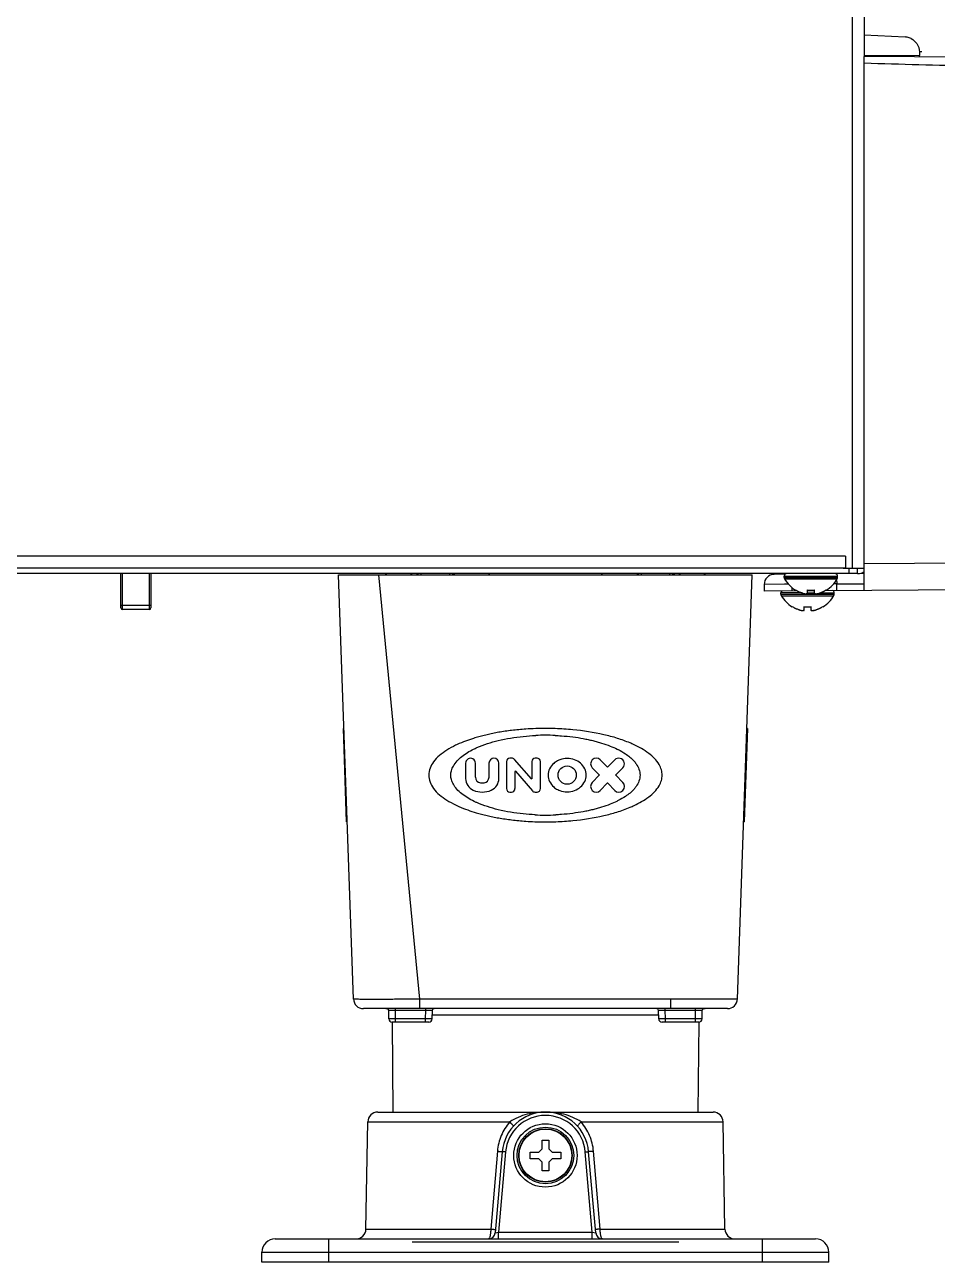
# Model space of a CAD drawing. Header units: millimetres. Extents: x -1538 to 3410, y -1646 to 2016.
# Drawn here: x 1835.3 to 1972.1, y -329.1 to -143.7 of the extents above; entities that cross this region are included whole.
import ezdxf

# ---------------------------------------------------------------- set-up
doc = ezdxf.new("R2010")
doc.units = ezdxf.units.MM
doc.header["$LTSCALE"] = 23.1
doc.layers.get('0').update_dxf_attribs({"linetype": 'CONTINUOUS'})

msp = doc.modelspace()

# ---------------------------------------------------------------- linework, layer by layer
at = {"linetype": 'Continuous'}
for p, q in [((1959.33, 574.36), (1959.33, -225.14)), ((1961.13, 574.36), (1961.13, -148.44)), ((1961.13, -145.19), (1967.27, -145.52)), ((1961.13, -148.24), (1969.4, -148.32)), ((1969.77, -147.76), (1969.4, -147.76)), ((1969.4, -147.76), (1969.4, -148.32)), ((2026.63, -149.01), (1961.13, -148.44)), ((1961.13, -228.44), (1961.13, -148.44)), ((1958.33, -223.34), (1199.93, -223.34)), ((1958.33, -223.34), (1958.33, -225.14)), ((1961.13, -224.44), (2017.16, -223.95)), ((1960.13, -225.94), (1199.93, -225.94)), ((1957.99, -225.14), (1200.28, -225.14)), ((1849.68, -231.09), (1849.68, -225.94)), ((1849.93, -231.34), (1849.93, -225.94)), ((1853.93, -225.94), (1853.93, -231.34)), ((1854.18, -225.94), (1854.18, -231.09)), ((1882.33, -226.14), (1944.33, -226.14)), ((1884.55, -289.7), (1882.33, -226.14)), ((1894.48, -289.7), (1888.34, -226.14)), ((1936.33, -226.15), (1936.33, -226.14)), ((1942.11, -289.7), (1944.33, -226.14)), ((1949.27, -226.05), (1947.62, -226.06)), ((1961.13, -225.94), (1956.9, -225.98)), ((1958.33, -225.14), (1957.99, -225.14)), ((1958.33, -225.14), (1961.13, -225.14)), ((1958.87, -225.94), (1958.87, -225.14)), ((1960.13, -225.94), (1960.13, -225.14)), ((1949.18, -227.54), (1946.13, -227.56)), ((1946.13, -227.56), (1946.13, -228.57)), ((1949.13, -226.34), (1957.13, -226.34)), ((1949.13, -226.54), (1949.13, -226.34)), ((1949.13, -226.54), (1957.13, -226.54)), ((1949.76, -227.54), (1949.18, -227.54)), ((1949.19, -226.75), (1957.08, -226.75)), ((1950.27, -228), (1950.27, -228.54)), ((1955.25, -228.49), (2046.1, -227.7)), ((1957, -227.48), (1956.55, -227.48)), ((1957, -227.48), (1961.13, -227.48)), ((1957, -228.48), (1957, -227.48)), ((1957.13, -226.54), (1957.13, -226.34)), ((1951.09, -228.53), (1946.13, -228.57)), ((1951.81, -228.84), (1948.63, -228.84)), ((1948.63, -229.04), (1948.63, -228.84)), ((1948.63, -229.04), (1956.63, -229.04)), ((1948.69, -229.25), (1956.58, -229.25)), ((1950.83, -228.42), (1950.83, -228.39)), ((1952.63, -228.94), (1952.63, -228.39)), ((1953.64, -228.51), (1952.63, -228.52)), ((1952.63, -228.84), (1953.63, -228.84)), ((1953.63, -228.39), (1953.63, -228.94)), ((1954.46, -228.84), (1956.63, -228.84)), ((1955.43, -228.39), (1955.43, -228.42)), ((1956.63, -229.04), (1956.63, -228.84)), ((1853.93, -230.71), (1849.93, -230.71)), ((1853.93, -231.34), (1849.93, -231.34)), ((1950.33, -230.92), (1950.33, -230.89)), ((1952.13, -231.44), (1952.13, -230.89)), ((1953.13, -230.89), (1953.13, -231.44)), ((1954.93, -230.89), (1954.93, -230.92)), ((1883.14, -249.14), (1883.04, -249.14)), ((1883.53, -263.14), (1883.04, -249.14)), ((1943.63, -249.14), (1943.14, -263.14)), ((1943.63, -249.14), (1943.53, -249.14)), ((1908.3, -253.61), (1908, -253.61)), ((1911.23, -256.71), (1908.68, -253.78)), ((1912.07, -253.61), (1911.81, -253.61)), ((1922.61, -254.92), (1921.55, -253.85)), ((1923.73, -253.85), (1922.67, -254.92)), ((1901.36, -254.35), (1901.36, -256.65)), ((1902.84, -256.47), (1902.84, -254.35)), ((1904.87, -254.35), (1904.87, -256.47)), ((1906.36, -256.65), (1906.36, -254.35)), ((1907.5, -254.11), (1907.5, -258.17)), ((1908.77, -258.17), (1908.77, -255.6)), ((1908.84, -255.57), (1911.39, -258.51)), ((1911.3, -254.11), (1911.3, -256.68)), ((1912.57, -258.17), (1912.57, -254.11)), ((1920.35, -255.05), (1921.41, -256.11)), ((1923.87, -256.11), (1924.93, -255.05)), ((1883.38, -256.14), (1883.28, -256.14)), ((1921.41, -256.17), (1920.35, -257.24)), ((1921.55, -258.43), (1922.61, -257.37)), ((1922.67, -257.37), (1923.73, -258.43)), ((1924.93, -257.24), (1923.87, -256.17)), ((1943.29, -256.14), (1943.39, -256.14)), ((1908, -258.68), (1908.26, -258.68)), ((1911.77, -258.68), (1912.07, -258.68)), ((1883.53, -263.14), (1883.63, -263.14)), ((1943.04, -263.14), (1943.14, -263.14)), ((1940.62, -291.14), (1886.05, -291.14)), ((1890.84, -291.39), (1890.84, -291.14)), ((1932.15, -289.7), (1894.48, -289.7)), ((1894.48, -291.14), (1894.48, -289.7)), ((1895.41, -291.39), (1895.41, -291.14)), ((1931.26, -291.39), (1931.26, -291.14)), ((1932.15, -291.14), (1932.15, -289.7)), ((1935.83, -291.39), (1935.83, -291.14)), ((1889.86, -292.65), (1889.84, -291.39)), ((1890.84, -291.39), (1895.41, -291.39)), ((1890.86, -292.65), (1890.84, -291.39)), ((1895.36, -292.65), (1890.86, -292.65)), ((1890.86, -293.14), (1890.86, -292.65)), ((1895.36, -292.65), (1895.41, -291.39)), ((1895.36, -293.14), (1895.36, -292.65)), ((1896.36, -292.66), (1896.41, -291.38)), ((1930.29, -292.13), (1896.38, -292.13)), ((1930.31, -292.66), (1930.26, -291.38)), ((1931.26, -291.39), (1935.83, -291.39)), ((1931.31, -292.65), (1931.26, -291.39)), ((1935.81, -292.65), (1931.31, -292.65)), ((1931.31, -293.14), (1931.31, -292.65)), ((1935.81, -292.65), (1935.83, -291.39)), ((1935.81, -293.14), (1935.81, -292.65)), ((1936.81, -292.65), (1936.83, -291.39)), ((1890.35, -293.14), (1890.47, -306.64)), ((1895.86, -293.14), (1890.36, -293.14)), ((1936.31, -293.14), (1930.81, -293.14)), ((1936.32, -293.14), (1936.2, -306.64)), ((1888.2, -306.64), (1938.47, -306.64)), ((1886.42, -324.17), (1886.7, -308.12)), ((1886.7, -308.12), (1907.98, -308.12)), ((1918.68, -308.12), (1939.97, -308.12)), ((1940.25, -324.17), (1939.97, -308.12)), ((1912.83, -310.84), (1913.83, -310.84)), ((1912.83, -312.14), (1912.83, -310.84)), ((1913.83, -310.84), (1913.83, -312.14)), ((1906.13, -312.51), (1905.15, -324.17)), ((1906.86, -312.58), (1905.8, -324.73)), ((1907.36, -312.62), (1906.31, -324.64)), ((1907.36, -312.62), (1906.86, -312.58)), ((1911.03, -312.64), (1912.33, -312.64)), ((1911.03, -313.64), (1911.03, -312.64)), ((1912.33, -312.64), (1912.83, -312.14)), ((1913.83, -312.14), (1914.33, -312.64)), ((1914.33, -312.64), (1915.63, -312.64)), ((1915.63, -312.64), (1915.63, -313.64)), ((1919.31, -312.62), (1919.81, -312.58)), ((1920.36, -324.64), (1919.31, -312.62)), ((1920.87, -324.73), (1919.81, -312.58)), ((1921.52, -324.17), (1920.54, -312.51)), ((1912.33, -313.64), (1911.03, -313.64)), ((1912.83, -314.14), (1912.33, -313.64)), ((1912.83, -315.44), (1912.83, -314.14)), ((1914.33, -313.64), (1913.83, -314.14)), ((1913.83, -314.14), (1913.83, -315.44)), ((1915.63, -313.64), (1914.33, -313.64)), ((1913.83, -315.44), (1912.83, -315.44)), ((1886.42, -324.17), (1905.15, -324.17)), ((1921.52, -324.17), (1940.25, -324.17)), ((1872.83, -325.64), (1953.83, -325.64)), ((1880.83, -325.64), (1880.83, -329.14)), ((1933.33, -326.14), (1893.33, -326.14)), ((1905.8, -324.73), (1906.31, -324.64)), ((1906.31, -324.64), (1920.36, -324.64)), ((1906.31, -325.64), (1906.31, -324.64)), ((1920.36, -325.64), (1920.36, -324.64)), ((1920.36, -324.64), (1920.87, -324.73)), ((1945.83, -325.64), (1945.83, -329.14)), ((1870.83, -329.14), (1870.83, -327.64)), ((1880.83, -327.61), (1945.83, -327.61)), ((1955.83, -329.14), (1955.83, -327.64)), ((1955.83, -329.14), (1870.83, -329.14))]:
    msp.add_line(p, q, dxfattribs=at)
for points in [[(1896.41, -291.38), (1896.42, -291.33), (1896.47, -291.23), (1896.56, -291.17), (1896.66, -291.14)], [(1930.01, -291.14), (1930.11, -291.17), (1930.2, -291.23), (1930.25, -291.33), (1930.26, -291.38)]]:
    msp.add_lwpolyline(points, dxfattribs=at)
for centre, radius in [((1916.59, -256.14), 1.37), ((1913.33, -313.14), 4.75), ((1913.33, -313.14), 4.25), ((1913.33, -313.14), 4), ((1913.33, -313.14), 3.95)]:
    msp.add_circle(centre, radius, dxfattribs=at)
for centre, radius, start, end in [((1967.15, -147.77), 2.26, 71.4425, 86.9651), ((1967.15, -147.77), 2.25, 63.0609, 71.4016), ((1889.13, -225.54), 0.6, 270, 317.8047), ((1893.53, -225.54), 0.6, 222.1953, 270), ((1893.83, -225.64), 0.5, 280.9029, 322.4283), ((1899.83, -225.64), 0.5, 217.5717, 259.0971), ((1905.03, -226.14), 0.2, 90, 180), ((1921.63, -226.14), 0.2, 0, 90), ((1926.83, -225.64), 0.5, 280.9029, 322.4283), ((1932.83, -225.64), 0.5, 217.5717, 259.0971), ((1933.13, -225.54), 0.6, 270, 317.8047), ((1937.53, -225.54), 0.6, 222.1953, 270), ((1947.63, -227.56), 1.5, 90.5, 180), ((1949.53, -226.34), 0.4, 90, 180), ((1956.73, -226.34), 0.4, 0, 90), ((1957.99, -222.4), 2.74, 270.0307, 277.2901), ((1960.13, -224.14), 1.8, 270, 303.7972), ((1949.53, -226.54), 0.4, 180, 210.3012), ((1953.33, -224.32), 4.8, 210.3012, 238.5421), ((1952.94, -224.32), 4.8, 301.4579, 329.6988), ((1956.73, -226.54), 0.4, 329.6988, 360), ((1949.03, -228.84), 0.4, 132.609, 180), ((1949.03, -229.04), 0.4, 180, 210.3012), ((1952.83, -226.82), 4.8, 210.3012, 238.5421), ((1953.32, -224.34), 4.75, 238.4659, 241.0313), ((1953.32, -224.34), 4.75, 241.0316, 241.9926), ((1953.32, -224.34), 4.75, 241.9926, 243.3187), ((1953.32, -224.35), 4.74, 243.3188, 244.4598), ((1953.31, -224.35), 4.74, 244.4598, 245.4278), ((1953.31, -224.35), 4.73, 245.4278, 246.6825), ((1953.31, -224.36), 4.73, 246.6826, 247.4526), ((1953.31, -224.36), 4.72, 247.4524, 248.9975), ((1953.3, -224.37), 4.72, 248.9977, 249.4819), ((1953.3, -224.38), 4.7, 249.4813, 251.5344), ((1953.29, -224.4), 4.68, 251.535, 252.6227), ((1953.29, -224.42), 4.67, 252.6228, 253.6051), ((1953.28, -224.45), 4.64, 253.6036, 255.6824), ((1952.39, -226.95), 2.01, 262.7256, 264.8598), ((1952.39, -226.97), 1.98, 264.8627, 265.7144), ((1952.39, -226.99), 1.97, 265.714, 266.9766), ((1952.38, -227), 1.96, 266.9771, 268.0037), ((1952.38, -227), 1.95, 268.0037, 269.0738), ((1952.38, -227), 1.95, 269.0741, 270.1995), ((1952.38, -227), 1.95, 270.1995, 271.1541), ((1952.38, -227), 1.95, 271.1545, 272.3767), ((1952.38, -226.99), 1.96, 272.3765, 273.2159), ((1952.38, -226.98), 1.97, 273.2167, 274.6016), ((1952.38, -226.97), 1.98, 274.6009, 275.2558), ((1952.38, -226.95), 2.01, 275.2585, 277.2741), ((1953.13, -224.64), 3.79, 262.4013, 269.9911), ((1953.13, -224.64), 3.79, 270.0089, 277.5987), ((1953.89, -226.95), 2.01, 262.7259, 264.7415), ((1953.89, -226.97), 1.98, 264.7442, 265.3991), ((1953.89, -226.98), 1.97, 265.3984, 266.7833), ((1953.88, -226.99), 1.96, 266.7841, 267.6235), ((1953.88, -227), 1.96, 267.6234, 268.8455), ((1953.88, -227), 1.95, 268.8459, 269.8005), ((1953.88, -227), 1.95, 269.8006, 270.9258), ((1953.88, -227), 1.95, 270.9261, 271.9964), ((1953.88, -227), 1.96, 271.9964, 273.0228), ((1953.88, -226.99), 1.97, 273.0233, 274.286), ((1953.88, -226.97), 1.98, 274.2856, 275.1372), ((1953.88, -226.95), 2.01, 275.1401, 277.2744), ((1952.99, -224.45), 4.64, 284.3176, 286.3964), ((1952.98, -224.42), 4.67, 286.3949, 287.3772), ((1952.97, -224.4), 4.68, 287.3773, 288.465), ((1952.97, -224.38), 4.7, 288.4656, 290.5187), ((1952.96, -224.37), 4.72, 290.5181, 291.0023), ((1952.96, -224.36), 4.72, 291.0025, 292.5476), ((1952.96, -224.36), 4.73, 292.5474, 293.3174), ((1952.96, -224.35), 4.73, 293.3175, 294.5722), ((1952.95, -224.35), 4.74, 294.5722, 295.5402), ((1952.44, -226.82), 4.8, 301.4579, 329.6988), ((1952.95, -224.35), 4.74, 295.5402, 296.6812), ((1952.95, -224.34), 4.75, 296.6813, 298.0074), ((1952.95, -224.34), 4.75, 298.0074, 298.9684), ((1952.95, -224.34), 4.75, 298.9687, 301.5341), ((1956.23, -228.84), 0.4, 0, 64.6882), ((1956.23, -229.04), 0.4, 329.6988, 360), ((1849.93, -231.09), 0.25, 180, 270), ((1853.93, -231.09), 0.25, 270, 360), ((1952.82, -226.84), 4.75, 238.4659, 241.0313), ((1952.82, -226.84), 4.75, 241.0316, 241.9926), ((1952.82, -226.84), 4.75, 241.9926, 243.3187), ((1952.82, -226.85), 4.74, 243.3188, 244.4598), ((1952.81, -226.85), 4.74, 244.4598, 245.4278), ((1952.81, -226.85), 4.73, 245.4278, 246.6825), ((1952.81, -226.86), 4.73, 246.6826, 247.4526), ((1952.81, -226.86), 4.72, 247.4524, 248.9975), ((1952.8, -226.87), 4.72, 248.9977, 249.4819), ((1952.8, -226.88), 4.7, 249.4813, 251.5344), ((1952.79, -226.9), 4.68, 251.535, 252.6227), ((1952.79, -226.92), 4.67, 252.6228, 253.6051), ((1952.78, -226.95), 4.64, 253.6036, 255.6824), ((1951.89, -229.45), 2.01, 262.7256, 264.8598), ((1951.89, -229.47), 1.98, 264.8627, 265.7144), ((1951.89, -229.49), 1.97, 265.714, 266.9766), ((1951.88, -229.5), 1.96, 266.9771, 268.0037), ((1951.88, -229.5), 1.95, 268.0037, 269.0738), ((1951.88, -229.5), 1.95, 269.0741, 270.1995), ((1951.88, -229.5), 1.95, 270.1995, 271.1541), ((1951.88, -229.5), 1.95, 271.1545, 272.3767), ((1951.88, -229.49), 1.96, 272.3765, 273.2159), ((1951.88, -229.48), 1.97, 273.2167, 274.6016), ((1951.88, -229.47), 1.98, 274.6009, 275.2558), ((1951.88, -229.45), 2.01, 275.2585, 277.2741), ((1952.63, -227.14), 3.79, 262.4013, 269.9911), ((1952.63, -227.14), 3.79, 270.0089, 277.5987), ((1953.39, -229.45), 2.01, 262.7259, 264.7415), ((1953.39, -229.47), 1.98, 264.7442, 265.3991), ((1953.39, -229.48), 1.97, 265.3984, 266.7833), ((1953.38, -229.49), 1.96, 266.7841, 267.6235), ((1953.38, -229.5), 1.96, 267.6234, 268.8455), ((1953.38, -229.5), 1.95, 268.8459, 270.9258), ((1953.38, -229.5), 1.95, 270.9261, 271.9964), ((1953.38, -229.5), 1.96, 271.9964, 273.0228), ((1953.38, -229.49), 1.97, 273.0233, 274.286), ((1953.38, -229.47), 1.98, 274.2856, 275.1372), ((1953.38, -229.45), 2.01, 275.1401, 277.2744), ((1952.49, -226.95), 4.64, 284.3176, 286.3964), ((1952.48, -226.92), 4.67, 286.3949, 287.3772), ((1952.47, -226.9), 4.68, 287.3773, 288.465), ((1952.47, -226.88), 4.7, 288.4656, 290.5187), ((1952.46, -226.87), 4.72, 290.5181, 291.0023), ((1952.46, -226.86), 4.72, 291.0025, 292.5476), ((1952.46, -226.86), 4.73, 292.5474, 293.3174), ((1952.46, -226.85), 4.73, 293.3175, 294.5722), ((1952.45, -226.85), 4.74, 294.5722, 295.5402), ((1952.45, -226.85), 4.74, 295.5402, 296.6812), ((1952.45, -226.84), 4.75, 296.6813, 298.0074), ((1952.45, -226.84), 4.75, 298.0074, 298.9684), ((1952.45, -226.84), 4.75, 298.9687, 301.5341), ((1913.33, -283.75), 33.58, 87.5041, 92.4884), ((1913.34, -292.92), 43.78, 88.1051, 91.9045), ((1902.1, -254.35), 0.74, 0, 180.0001), ((1905.61, -254.35), 0.74, 0, 180), ((1908, -254.11), 0.508, 90, 180), ((1908.3, -254.11), 0.508, 41, 90), ((1911.81, -254.11), 0.508, 90, 180), ((1912.07, -254.11), 0.508, 0, 90), ((1920.95, -254.45), 0.846, 45, 225), ((1924.33, -254.45), 0.846, 315, 135.0003), ((1908.81, -255.6), 0.0423, 41, 180), ((1922.64, -254.89), 0.0423, 225, 315), ((1903.27, -256.65), 1.9, 180, 246.4218), ((1903.69, -256.47), 0.846, 180, 262.3377), ((1903.86, -255.21), 2.11, 262.3377, 277.6624), ((1904.03, -256.47), 0.846, 277.6627, 360), ((1904.45, -256.65), 1.9, 293.5782, 360), ((1911.26, -256.68), 0.0423, 220.9989, 360), ((1920.95, -257.84), 0.846, 135, 315), ((1921.38, -256.14), 0.0423, 315, 44.9987), ((1922.64, -257.4), 0.0423, 45, 135), ((1924.33, -257.84), 0.846, 225.0006, 45), ((1923.9, -256.14), 0.0423, 135, 224.9987), ((1903.86, -255.3), 3.38, 246.4218, 293.5782), ((1908, -258.17), 0.508, 180.0003, 270), ((1908.26, -258.17), 0.508, 270, 360), ((1911.77, -258.17), 0.508, 221, 270), ((1912.07, -258.17), 0.508, 270, 0.0001), ((1913.34, -219.39), 43.76, 267.9356, 272.0555), ((1913.33, -228.56), 33.57, 267.3327, 272.6739), ((1886.05, -289.64), 1.5, 182, 269.9994), ((1889.34, -292.14), 1, 62.1385, 90), ((1889.59, -291.39), 0.25, 1.0003, 90.0181), ((1937.08, -291.39), 0.25, 89.9879, 178.9997), ((1937.33, -292.14), 1, 90, 117.8615), ((1940.62, -289.64), 1.5, 270, 358), ((1890.36, -292.64), 0.5, 181, 269.998), ((1895.86, -292.64), 0.5, 270, 357.587), ((1930.81, -292.64), 0.5, 182.4136, 270), ((1936.31, -292.64), 0.5, 270.0028, 359), ((1888.2, -308.14), 1.5, 90, 179), ((1913.33, -313.14), 6.5, 5, 175), ((1913.33, -313.14), 6, 5, 175), ((1938.47, -308.14), 1.5, 1, 90), ((1884.92, -324.14), 1.5, 270, 359), ((1941.75, -324.14), 1.5, 181, 270), ((1872.83, -327.64), 2, 90.0002, 180), ((1904.8, -324.64), 1, 269.9995, 355), ((1921.87, -324.64), 1, 185, 270), ((1953.83, -327.64), 2, 0, 90)]:
    msp.add_arc(centre, radius, start, end, dxfattribs=at)
for points in [[(1968.17, -145.76), (1968.5, -145.93), (1968.8, -146.19), (1969.01, -146.51)], [(1969.01, -146.51), (1969.26, -146.87), (1969.4, -147.32), (1969.4, -147.76)], [(1894.18, -226.07), (1894.23, -226.04), (1894.28, -226), (1894.31, -225.95)], [(1899.74, -226.14), (1899.67, -226.14), (1899.61, -226.13), (1899.55, -226.11)], [(1926.93, -226.14), (1926.99, -226.14), (1927.06, -226.13), (1927.12, -226.11)], [(1932.48, -226.07), (1932.43, -226.04), (1932.39, -226), (1932.35, -225.95)], [(1956.97, -227), (1957, -227.15), (1957.01, -227.31), (1957, -227.47)]]:
    msp.add_open_spline(points, degree=3, dxfattribs=at)
for points, knots in [([(1969.4, -148.52), (1969.39, -148.52), (1969.4, -148.48), (1969.39, -148.45), (1969.4, -148.39), (1969.4, -148.34), (1969.4, -148.32)], [0, 0, 0, 0, 0.076553, 0.293044, 0.61795, 1, 1, 1, 1]), ([(2026.63, -150.91), (2021.17, -150.66), (2010.26, -150.34), (1993.88, -150.12), (1977.51, -149.92), (1966.59, -149.64), (1961.13, -149.46)], [0, 0, 0, 0, 0.249999, 0.499999, 0.749999, 1, 1, 1, 1]), ([(1893.93, -226.14), (1894, -226.14), (1894.09, -226.12), (1894.16, -226.08), (1894.18, -226.07)], [0, 0, 0, 0, 0.747635, 1, 1, 1, 1]), ([(1894.65, -225.94), (1894.66, -225.96), (1894.69, -226.02), (1894.71, -226.09), (1894.73, -226.14)], [0, 0, 0, 0, 0.238168, 1, 1, 1, 1]), ([(1898.94, -226.14), (1898.94, -226.12), (1898.97, -226.06), (1898.99, -225.99), (1899.02, -225.94)], [0, 0, 0, 0, 0.261194, 1, 1, 1, 1]), ([(1899.55, -226.11), (1899.49, -226.08), (1899.42, -226.03), (1899.37, -225.97), (1899.35, -225.95)], [0, 0, 0, 0, 0.747479, 1, 1, 1, 1]), ([(1927.12, -226.11), (1927.17, -226.08), (1927.25, -226.03), (1927.3, -225.97), (1927.31, -225.95)], [0, 0, 0, 0, 0.74748, 1, 1, 1, 1]), ([(1927.65, -225.94), (1927.66, -225.96), (1927.69, -226.02), (1927.71, -226.09), (1927.73, -226.14)], [0, 0, 0, 0, 0.238168, 1, 1, 1, 1]), ([(1931.94, -226.14), (1931.94, -226.12), (1931.97, -226.06), (1931.99, -225.99), (1932.02, -225.94)], [0, 0, 0, 0, 0.261194, 1, 1, 1, 1]), ([(1932.74, -226.14), (1932.67, -226.14), (1932.58, -226.12), (1932.5, -226.08), (1932.48, -226.07)], [0, 0, 0, 0, 0.747634, 1, 1, 1, 1]), ([(1849.68, -230.66), (1849.68, -230.66), (1849.69, -230.67), (1849.71, -230.68), (1849.73, -230.69), (1849.76, -230.7), (1849.8, -230.7), (1849.86, -230.71), (1849.9, -230.71), (1849.93, -230.71)], [0, 0, 0, 0, 0.043194, 0.109067, 0.203488, 0.325316, 0.471237, 0.636449, 1, 1, 1, 1]), ([(1854.18, -230.66), (1854.18, -230.66), (1854.18, -230.67), (1854.16, -230.68), (1854.14, -230.69), (1854.11, -230.7), (1854.07, -230.7), (1854.01, -230.71), (1853.97, -230.71), (1853.93, -230.71)], [0, 0, 0, 0, 0.043194, 0.109067, 0.203488, 0.325316, 0.471237, 0.636449, 1, 1, 1, 1]), ([(1911.88, -249.17), (1911.39, -249.18), (1910.18, -249.25), (1908.32, -249.42), (1906.67, -249.66), (1905.44, -249.89), (1904.59, -250.08), (1903.76, -250.28), (1903.09, -250.47), (1902.68, -250.59), (1902.55, -250.63)], [0, 0, 0, 0, 0.157659, 0.382572, 0.58963, 0.685921, 0.777243, 0.866283, 0.955457, 1, 1, 1, 1]), ([(1902.56, -252.25), (1902.73, -252.17), (1903.91, -251.62), (1906.37, -250.84), (1909.36, -250.36), (1911.25, -250.22), (1911.87, -250.19)], [0, 0, 0, 0, 0.057408, 0.407118, 0.80488, 1, 1, 1, 1]), ([(1924.12, -250.63), (1923.45, -250.42), (1921.25, -249.84), (1918.12, -249.35), (1915.67, -249.2), (1914.79, -249.17)], [0, 0, 0, 0, 0.222615, 0.719095, 1, 1, 1, 1]), ([(1914.79, -250.19), (1915.1, -250.21), (1915.99, -250.26), (1917.4, -250.4), (1918.73, -250.6), (1919.73, -250.8), (1920.42, -250.96), (1921.09, -251.13), (1921.97, -251.39), (1922.98, -251.74), (1923.76, -252.08), (1924.11, -252.25)], [0, 0, 0, 0, 0.096488, 0.276509, 0.442355, 0.519536, 0.592779, 0.664239, 0.735865, 0.878106, 1, 1, 1, 1]), ([(1900.11, -251.56), (1900.03, -251.6), (1899.49, -251.85), (1898.19, -252.56), (1896.51, -253.87), (1895.83, -255.45), (1895.83, -256.14)], [0, 0, 0, 0, 0.04125, 0.275012, 0.678544, 1, 1, 1, 1]), ([(1902.55, -250.63), (1902.15, -250.76), (1901.32, -251.04), (1900.52, -251.37), (1900.11, -251.56)], [0, 0, 0, 0, 0.48085, 1, 1, 1, 1]), ([(1926.56, -251.56), (1926.38, -251.47), (1925.58, -251.13), (1924.76, -250.83), (1924.12, -250.63)], [0, 0, 0, 0, 0.227638, 1, 1, 1, 1]), ([(1930.83, -256.14), (1930.83, -255.88), (1930.75, -255.32), (1930.21, -254.1), (1928.78, -252.72), (1927.35, -251.92), (1926.56, -251.56)], [0, 0, 0, 0, 0.1198, 0.254861, 0.60223, 1, 1, 1, 1]), ([(1899.15, -256.14), (1899.15, -255.92), (1899.22, -255.44), (1899.53, -254.7), (1899.87, -254.25), (1900.09, -254.01)], [0, 0, 0, 0, 0.282762, 0.599317, 1, 1, 1, 1]), ([(1900.09, -254.01), (1900.3, -253.77), (1901.06, -253.08), (1901.94, -252.56), (1902.56, -252.25)], [0, 0, 0, 0, 0.313765, 1, 1, 1, 1]), ([(1919.45, -256.14), (1919.45, -255.82), (1919.29, -255.14), (1918.64, -254.31), (1917.69, -253.77), (1916.59, -253.58), (1915.6, -253.75), (1915.03, -254.04), (1914.83, -254.18)], [0, 0, 0, 0, 0.162094, 0.330751, 0.508275, 0.691811, 0.875347, 1, 1, 1, 1]), ([(1924.11, -252.25), (1924.15, -252.28), (1924.57, -252.49), (1925.45, -252.99), (1926.22, -253.59), (1926.58, -254)], [0, 0, 0, 0, 0.051563, 0.465079, 1, 1, 1, 1]), ([(1926.58, -254), (1926.71, -254.14), (1927.2, -254.76), (1927.51, -255.55), (1927.51, -256.14)], [0, 0, 0, 0, 0.241033, 1, 1, 1, 1]), ([(1914.83, -254.18), (1914.74, -254.24), (1914.38, -254.52), (1913.89, -255.14), (1913.74, -255.82), (1913.74, -256.14)], [0, 0, 0, 0, 0.13782, 0.577461, 1, 1, 1, 1]), ([(1895.83, -256.14), (1895.83, -256.84), (1896.51, -258.42), (1898.19, -259.72), (1899.46, -260.42), (1899.98, -260.67), (1900.03, -260.69)], [0, 0, 0, 0, 0.325823, 0.734844, 0.971786, 1, 1, 1, 1]), ([(1900.05, -258.24), (1899.85, -258.01), (1899.52, -257.57), (1899.22, -256.84), (1899.15, -256.37), (1899.15, -256.14)], [0, 0, 0, 0, 0.386646, 0.710619, 1, 1, 1, 1]), ([(1913.74, -256.14), (1913.74, -256.47), (1913.89, -257.14), (1914.39, -257.78), (1914.76, -258.06), (1914.86, -258.13)], [0, 0, 0, 0, 0.414827, 0.846454, 1, 1, 1, 1]), ([(1914.86, -258.13), (1915.06, -258.26), (1915.61, -258.54), (1916.59, -258.7), (1917.69, -258.51), (1918.64, -257.97), (1919.29, -257.14), (1919.45, -256.47), (1919.45, -256.14)], [0, 0, 0, 0, 0.11837, 0.303224, 0.488077, 0.666875, 0.836743, 1, 1, 1, 1]), ([(1927.51, -256.14), (1927.51, -256.74), (1927.21, -257.5), (1926.73, -258.12), (1926.62, -258.24)], [0, 0, 0, 0, 0.777282, 1, 1, 1, 1]), ([(1926.64, -260.69), (1927.4, -260.34), (1928.8, -259.55), (1930.21, -258.19), (1930.75, -256.97), (1930.83, -256.41), (1930.83, -256.14)], [0, 0, 0, 0, 0.38951, 0.741645, 0.87856, 1, 1, 1, 1]), ([(1902.63, -260.07), (1901.98, -259.75), (1901.07, -259.22), (1900.27, -258.49), (1900.05, -258.24)], [0, 0, 0, 0, 0.682017, 1, 1, 1, 1]), ([(1926.62, -258.24), (1926.25, -258.67), (1925.47, -259.28), (1924.55, -259.81), (1924.11, -260.03), (1924.04, -260.07)], [0, 0, 0, 0, 0.530253, 0.926618, 1, 1, 1, 1]), ([(1900.03, -260.69), (1900.47, -260.9), (1901.33, -261.25), (1902.21, -261.55), (1902.64, -261.69)], [0, 0, 0, 0, 0.515491, 1, 1, 1, 1]), ([(1911.77, -262.09), (1911.18, -262.06), (1909.32, -261.92), (1906.37, -261.45), (1903.93, -260.67), (1902.77, -260.14), (1902.63, -260.07)], [0, 0, 0, 0, 0.187834, 0.593214, 0.949621, 1, 1, 1, 1]), ([(1924.04, -260.07), (1923.71, -260.23), (1922.96, -260.55), (1921.97, -260.9), (1921.09, -261.16), (1920.42, -261.33), (1919.73, -261.49), (1918.73, -261.68), (1917.4, -261.89), (1916.02, -262.03), (1915.17, -262.08), (1914.9, -262.09)], [0, 0, 0, 0, 0.116158, 0.261112, 0.334104, 0.406927, 0.481566, 0.560219, 0.729227, 0.912681, 1, 1, 1, 1]), ([(1924.03, -261.69), (1924.7, -261.48), (1925.58, -261.16), (1926.43, -260.79), (1926.64, -260.69)], [0, 0, 0, 0, 0.755976, 1, 1, 1, 1]), ([(1902.64, -261.69), (1902.75, -261.72), (1903.12, -261.83), (1903.76, -262.01), (1904.59, -262.21), (1905.44, -262.4), (1906.67, -262.63), (1908.32, -262.87), (1910.14, -263.04), (1911.3, -263.1), (1911.76, -263.12)], [0, 0, 0, 0, 0.034698, 0.126018, 0.217202, 0.310723, 0.409331, 0.621374, 0.851702, 1, 1, 1, 1]), ([(1914.91, -263.12), (1915.75, -263.08), (1918.16, -262.93), (1921.22, -262.46), (1923.39, -261.88), (1924.03, -261.69)], [0, 0, 0, 0, 0.274518, 0.782934, 1, 1, 1, 1]), ([(1894.48, -289.7), (1893.83, -289.71), (1892.57, -289.72), (1891.01, -289.74), (1889.81, -289.75), (1888.98, -289.75), (1888.2, -289.75), (1887.48, -289.76), (1886.83, -289.75), (1886.25, -289.75), (1885.75, -289.75), (1885.39, -289.74), (1885.14, -289.74), (1884.99, -289.73), (1884.86, -289.73), (1884.75, -289.72), (1884.67, -289.72), (1884.61, -289.71), (1884.57, -289.71), (1884.56, -289.7), (1884.55, -289.7), (1884.55, -289.7)], [0, 0, 0, 0, 0.195056, 0.38264, 0.471369, 0.555557, 0.634389, 0.707095, 0.772976, 0.83139, 0.881782, 0.92367, 0.941301, 0.956665, 0.96973, 0.980471, 0.98886, 0.994886, 0.998558, 0.999531, 1, 1, 1, 1]), ([(1942.11, -289.7), (1942.11, -289.7), (1942.11, -289.7), (1942.1, -289.7), (1942.09, -289.7), (1942.05, -289.71), (1942, -289.71), (1941.92, -289.71), (1941.81, -289.72), (1941.68, -289.72), (1941.53, -289.72), (1941.28, -289.73), (1940.91, -289.73), (1940.41, -289.73), (1939.83, -289.74), (1939.18, -289.74), (1938.45, -289.74), (1937.67, -289.73), (1936.84, -289.73), (1935.64, -289.72), (1934.07, -289.71), (1932.8, -289.7), (1932.15, -289.7)], [0, 0, 0, 0, 0.000391, 0.00133, 0.002856, 0.004975, 0.010995, 0.019388, 0.03014, 0.043222, 0.058604, 0.076256, 0.118184, 0.168609, 0.227046, 0.292938, 0.365644, 0.444467, 0.528643, 0.61736, 0.804933, 1, 1, 1, 1]), ([(1889.84, -291.39), (1889.84, -291.39), (1889.84, -291.39), (1889.84, -291.39), (1889.85, -291.39), (1889.86, -291.39), (1889.88, -291.39), (1889.92, -291.39), (1889.96, -291.39), (1890.01, -291.39), (1890.07, -291.39), (1890.16, -291.39), (1890.29, -291.39), (1890.46, -291.39), (1890.65, -291.39), (1890.77, -291.39), (1890.84, -291.39)], [0, 0, 0, 0, 0.001219, 0.00484, 0.010853, 0.01924, 0.04306, 0.076124, 0.118082, 0.168511, 0.226974, 0.292898, 0.444396, 0.617263, 0.805072, 1, 1, 1, 1]), ([(1890.86, -292.65), (1890.8, -292.65), (1890.67, -292.65), (1890.48, -292.65), (1890.31, -292.66), (1890.18, -292.66), (1890.09, -292.66), (1890.03, -292.66), (1889.98, -292.66), (1889.94, -292.65), (1889.91, -292.65), (1889.88, -292.65), (1889.87, -292.65), (1889.87, -292.65), (1889.86, -292.65), (1889.86, -292.65), (1889.86, -292.65)], [0, 0, 0, 0, 0.194892, 0.382658, 0.55548, 0.706945, 0.77286, 0.83132, 0.881751, 0.923718, 0.956795, 0.980635, 0.989036, 0.995068, 0.998716, 1, 1, 1, 1]), ([(1896.36, -292.66), (1896.36, -292.66), (1896.35, -292.66), (1896.35, -292.67), (1896.34, -292.67), (1896.33, -292.67), (1896.31, -292.67), (1896.28, -292.67), (1896.24, -292.67), (1896.19, -292.67), (1896.13, -292.67), (1896.03, -292.66), (1895.9, -292.66), (1895.73, -292.66), (1895.55, -292.66), (1895.42, -292.65), (1895.36, -292.65)], [0, 0, 0, 0, 0.001294, 0.004932, 0.010946, 0.019336, 0.043208, 0.0763, 0.118252, 0.168703, 0.227193, 0.293094, 0.444537, 0.617368, 0.805179, 1, 1, 1, 1]), ([(1895.41, -291.39), (1895.48, -291.39), (1895.6, -291.39), (1895.79, -291.39), (1895.96, -291.38), (1896.09, -291.38), (1896.18, -291.38), (1896.24, -291.38), (1896.29, -291.38), (1896.33, -291.38), (1896.36, -291.38), (1896.39, -291.38), (1896.4, -291.38), (1896.41, -291.38), (1896.41, -291.38), (1896.41, -291.38), (1896.41, -291.38)], [0, 0, 0, 0, 0.194885, 0.382595, 0.555446, 0.707005, 0.772954, 0.831429, 0.881903, 0.92389, 0.956944, 0.980791, 0.989189, 0.995199, 0.998799, 1, 1, 1, 1]), ([(1930.26, -291.38), (1930.26, -291.38), (1930.26, -291.38), (1930.26, -291.38), (1930.27, -291.38), (1930.28, -291.38), (1930.3, -291.38), (1930.34, -291.38), (1930.38, -291.38), (1930.43, -291.38), (1930.49, -291.38), (1930.58, -291.38), (1930.71, -291.38), (1930.88, -291.39), (1931.07, -291.39), (1931.19, -291.39), (1931.26, -291.39)], [0, 0, 0, 0, 0.001202, 0.004802, 0.010812, 0.01921, 0.043058, 0.076113, 0.1181, 0.168575, 0.22705, 0.292999, 0.444559, 0.61741, 0.805117, 1, 1, 1, 1]), ([(1931.31, -292.65), (1931.25, -292.65), (1931.12, -292.66), (1930.93, -292.66), (1930.76, -292.66), (1930.63, -292.66), (1930.54, -292.67), (1930.48, -292.67), (1930.43, -292.67), (1930.39, -292.67), (1930.36, -292.67), (1930.34, -292.67), (1930.32, -292.67), (1930.32, -292.67), (1930.31, -292.66), (1930.31, -292.66), (1930.31, -292.66)], [0, 0, 0, 0, 0.194767, 0.38253, 0.555326, 0.706751, 0.772651, 0.831145, 0.881607, 0.923576, 0.95669, 0.980591, 0.988997, 0.995029, 0.998687, 1, 1, 1, 1]), ([(1936.81, -292.65), (1936.81, -292.65), (1936.81, -292.65), (1936.8, -292.65), (1936.8, -292.65), (1936.78, -292.65), (1936.76, -292.65), (1936.73, -292.65), (1936.69, -292.66), (1936.64, -292.66), (1936.58, -292.66), (1936.49, -292.66), (1936.36, -292.66), (1936.19, -292.65), (1936, -292.65), (1935.87, -292.65), (1935.81, -292.65)], [0, 0, 0, 0, 0.001277, 0.004922, 0.010954, 0.019357, 0.043205, 0.076286, 0.118252, 0.168681, 0.22714, 0.293055, 0.444521, 0.617342, 0.805109, 1, 1, 1, 1]), ([(1935.83, -291.39), (1935.9, -291.39), (1936.02, -291.39), (1936.21, -291.39), (1936.38, -291.39), (1936.51, -291.39), (1936.6, -291.39), (1936.66, -291.39), (1936.71, -291.39), (1936.75, -291.39), (1936.78, -291.39), (1936.81, -291.39), (1936.82, -291.39), (1936.82, -291.39), (1936.83, -291.39), (1936.83, -291.39), (1936.83, -291.39)], [0, 0, 0, 0, 0.19493, 0.382742, 0.555607, 0.707104, 0.773028, 0.831492, 0.88192, 0.923879, 0.956941, 0.980759, 0.989145, 0.995157, 0.998779, 1, 1, 1, 1]), ([(1913.33, -306.64), (1912.88, -306.64), (1911.95, -306.69), (1910.57, -306.94), (1909.22, -307.39), (1908.38, -307.85), (1907.98, -308.12)], [0, 0, 0, 0, 0.243761, 0.491906, 0.74491, 1, 1, 1, 1]), ([(1918.68, -308.12), (1918.29, -307.85), (1917.45, -307.39), (1916.09, -306.94), (1914.71, -306.69), (1913.79, -306.64), (1913.33, -306.64)], [0, 0, 0, 0, 0.255133, 0.508137, 0.756265, 1, 1, 1, 1]), ([(1907.98, -308.12), (1907.46, -308.72), (1906.59, -310.11), (1906.2, -311.7), (1906.13, -312.51)], [0, 0, 0, 0, 0.498865, 1, 1, 1, 1]), ([(1907.98, -308.12), (1908.06, -308.19), (1908.21, -308.33), (1908.37, -308.51), (1908.46, -308.63), (1908.5, -308.68), (1908.52, -308.72), (1908.53, -308.75), (1908.53, -308.77), (1908.52, -308.77)], [0, 0, 0, 0, 0.384517, 0.70019, 0.820099, 0.910251, 0.943538, 0.969061, 1, 1, 1, 1]), ([(1918.68, -308.12), (1918.6, -308.19), (1918.46, -308.33), (1918.3, -308.51), (1918.21, -308.63), (1918.17, -308.68), (1918.15, -308.72), (1918.14, -308.75), (1918.14, -308.77), (1918.14, -308.77)], [0, 0, 0, 0, 0.384521, 0.700197, 0.820106, 0.910256, 0.943542, 0.969062, 1, 1, 1, 1]), ([(1920.54, -312.51), (1920.47, -311.7), (1920.08, -310.11), (1919.21, -308.72), (1918.68, -308.12)], [0, 0, 0, 0, 0.501138, 1, 1, 1, 1]), ([(1906.13, -312.51), (1906.18, -312.51), (1906.28, -312.52), (1906.42, -312.53), (1906.54, -312.54), (1906.64, -312.55), (1906.7, -312.56), (1906.74, -312.56), (1906.78, -312.57), (1906.81, -312.57), (1906.83, -312.57), (1906.84, -312.57), (1906.85, -312.58), (1906.86, -312.58), (1906.86, -312.58), (1906.86, -312.58), (1906.86, -312.58)], [0, 0, 0, 0, 0.207785, 0.401022, 0.573769, 0.721655, 0.785056, 0.840894, 0.888818, 0.928475, 0.959554, 0.981902, 0.989767, 0.995407, 0.998814, 1, 1, 1, 1]), ([(1920.54, -312.51), (1920.49, -312.51), (1920.39, -312.52), (1920.25, -312.53), (1920.12, -312.54), (1920.03, -312.55), (1919.97, -312.56), (1919.93, -312.56), (1919.89, -312.57), (1919.86, -312.57), (1919.84, -312.57), (1919.83, -312.57), (1919.82, -312.58), (1919.81, -312.58), (1919.81, -312.58), (1919.81, -312.58), (1919.81, -312.58)], [0, 0, 0, 0, 0.207781, 0.401015, 0.573762, 0.721648, 0.785048, 0.840887, 0.888811, 0.92847, 0.95955, 0.981899, 0.989764, 0.995406, 0.998813, 1, 1, 1, 1]), ([(1905.15, -324.17), (1905.14, -324.36), (1905.12, -324.63), (1905.07, -324.98), (1905.03, -325.2), (1904.98, -325.38), (1904.93, -325.51), (1904.89, -325.58), (1904.86, -325.62), (1904.82, -325.64), (1904.8, -325.64)], [0, 0, 0, 0, 0.365182, 0.530657, 0.676759, 0.798555, 0.892622, 0.928875, 0.958185, 1, 1, 1, 1]), ([(1905.15, -324.17), (1905.19, -324.17), (1905.29, -324.18), (1905.42, -324.19), (1905.54, -324.21), (1905.64, -324.22), (1905.71, -324.22), (1905.76, -324.23), (1905.79, -324.23), (1905.81, -324.23), (1905.83, -324.24), (1905.83, -324.24), (1905.84, -324.24), (1905.84, -324.24)], [0, 0, 0, 0, 0.209255, 0.403048, 0.57574, 0.7232, 0.841862, 0.889497, 0.928895, 0.959763, 0.981959, 0.995385, 1, 1, 1, 1]), ([(1921.52, -324.17), (1921.47, -324.17), (1921.38, -324.18), (1921.25, -324.19), (1921.13, -324.21), (1921.03, -324.22), (1920.96, -324.22), (1920.91, -324.23), (1920.88, -324.23), (1920.86, -324.23), (1920.84, -324.24), (1920.84, -324.24), (1920.83, -324.24), (1920.83, -324.24)], [0, 0, 0, 0, 0.209264, 0.403063, 0.575758, 0.723218, 0.841876, 0.889509, 0.928905, 0.95977, 0.981964, 0.995387, 1, 1, 1, 1]), ([(1921.87, -325.64), (1921.85, -325.64), (1921.81, -325.62), (1921.78, -325.58), (1921.74, -325.51), (1921.69, -325.38), (1921.64, -325.2), (1921.6, -324.98), (1921.55, -324.63), (1921.53, -324.36), (1921.52, -324.17)], [0, 0, 0, 0, 0.041815, 0.071125, 0.107378, 0.201445, 0.323241, 0.469343, 0.634818, 1, 1, 1, 1]), ([(1870.83, -327.64), (1870.83, -327.64), (1870.84, -327.64), (1870.85, -327.64), (1870.86, -327.64), (1870.88, -327.64), (1870.91, -327.64), (1870.96, -327.64), (1871.03, -327.64), (1871.14, -327.63), (1871.27, -327.63), (1871.43, -327.63), (1871.6, -327.63), (1871.8, -327.63), (1872.11, -327.63), (1872.55, -327.62), (1873.13, -327.62), (1873.79, -327.62), (1874.51, -327.62), (1875.3, -327.61), (1876.14, -327.61), (1877.34, -327.61), (1878.91, -327.61), (1880.18, -327.61), (1880.83, -327.61)], [0, 0, 0, 0, 0.000314, 0.001223, 0.002731, 0.004838, 0.007543, 0.010846, 0.019237, 0.029992, 0.043082, 0.058476, 0.076141, 0.096031, 0.118096, 0.168544, 0.226998, 0.2929, 0.365608, 0.444429, 0.528602, 0.617316, 0.804901, 1, 1, 1, 1]), ([(1945.83, -327.61), (1946.48, -327.61), (1947.76, -327.61), (1949.33, -327.61), (1950.53, -327.61), (1951.37, -327.61), (1952.16, -327.62), (1952.88, -327.62), (1953.54, -327.62), (1954.12, -327.62), (1954.56, -327.63), (1954.87, -327.63), (1955.07, -327.63), (1955.24, -327.63), (1955.4, -327.63), (1955.53, -327.63), (1955.63, -327.64), (1955.71, -327.64), (1955.76, -327.64), (1955.78, -327.64), (1955.8, -327.64), (1955.82, -327.64), (1955.83, -327.64), (1955.83, -327.64), (1955.83, -327.64)], [0, 0, 0, 0, 0.195099, 0.382684, 0.471398, 0.555571, 0.634392, 0.7071, 0.773002, 0.831456, 0.881904, 0.903969, 0.923859, 0.941524, 0.956918, 0.970008, 0.980763, 0.989154, 0.992457, 0.995162, 0.997269, 0.998777, 0.999686, 1, 1, 1, 1])]:
    msp.add_open_spline(points, degree=3, knots=knots, dxfattribs=at)

doc.saveas('drawing.dxf')
